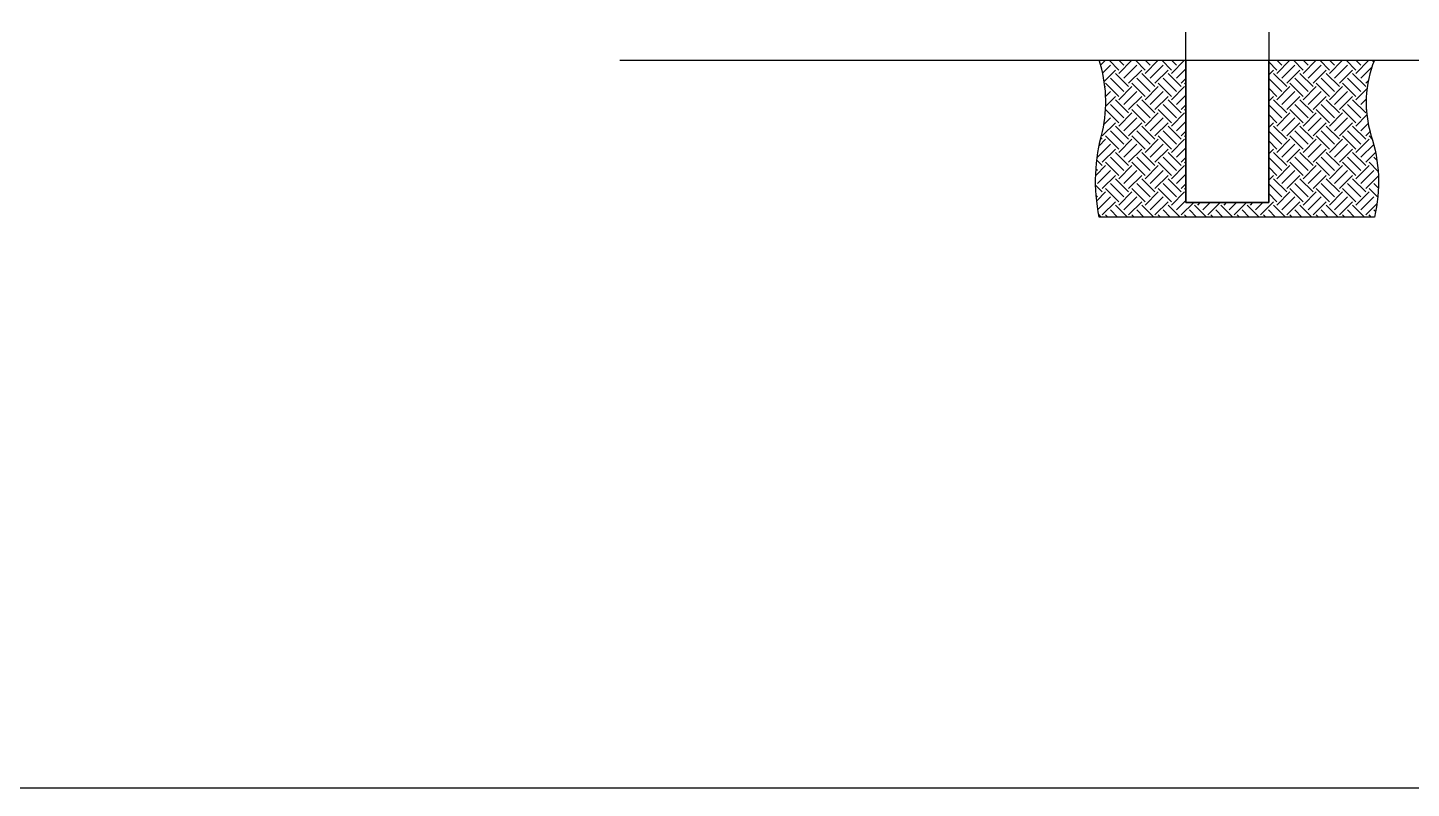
# Model space of a CAD drawing. Header units: millimetres. Extents: x -1714232 to -1367445, y 901519 to 1531173.
# Drawn here: x -1673638 to -1665280, y 914755 to 919349 of the extents above; entities that cross this region are included whole.
import ezdxf

# ---------------------------------------------------------------- set-up
doc = ezdxf.new("R2010")
doc.units = ezdxf.units.MM
doc.header["$LTSCALE"] = 1000
doc.layers.get('0').update_dxf_attribs({"linetype": 'CONTINUOUS'})
doc.layers.add('PUB_DIM', color=3, linetype='CONTINUOUS')
doc.layers.add('ZJ', color=251, linetype='CONTINUOUS')

msp = doc.modelspace()

# ---------------------------------------------------------------- hatches: boundary and pattern name
h = msp.add_hatch()
h.set_pattern_fill('土壤', color=256, scale=30, angle=45)
h.set_pattern_definition([(45, (-2985918.871949036, -1010062.103081553), (0, 159.0990257669732), [112.5, -112.5]), (45, (-2985948.703016367, -1010032.272014222), (0, 159.0990257669732), [112.5, -112.5]), (45, (-2985978.534083699, -1010002.44094689), (0, 159.0990257669732), [112.5, -112.5]), (135, (-2985978.534083699, -1009982.553568669), (-159.0990257669732, 2.842170943040401e-14), [112.5, -112.5]), (135, (-2985948.703016367, -1009952.722501338), (-159.0990257669732, 2.842170943040401e-14), [112.5, -112.5]), (135, (-2985918.871949036, -1009922.891434007), (-159.0990257669732, 2.842170943040401e-14), [112.5, -112.5])])
edge = h.paths.add_edge_path()
edge.add_line((-1666141.881337221, 919152.0764736542), (-1665503.715592448, 919152.0764736542))
edge.add_arc((-1664869.128903559, 918897.2911541717), 683.8244107505151, 158.1246355995957, 196.7275738821565)
edge.add_arc((-1666391.773375154, 918416.9374165514), 912.9038688050676, -13.398125790219183, 18.094499435706382, ccw=False)
edge.add_line((-1665503.715592448, 918205.4029081259), (-1667165.710241435, 918205.4029081259))
edge.add_arc((-1666092.573068107, 918422.5305172664), 1094.882546865254, 164.1036246139528, 191.4382272904805, ccw=False)
edge.add_arc((-1667944.222817993, 918900.3114353243), 818.209915843231, 347.4425176362508, 377.9208122981154)
edge.add_line((-1667165.710241435, 919152.0764736542), (-1666641.881186313, 919152.0764736542))
edge.add_line((-1666641.881186313, 919152.0764736542), (-1666641.881186313, 918292.7576660556))
edge.add_line((-1666641.881186313, 918292.7576660556), (-1666141.881186313, 918292.7576660556))
edge.add_line((-1666141.881186313, 918292.7576660556), (-1666141.881337221, 919152.0764736542))

# ---------------------------------------------------------------- linework, layer by layer
msp.add_lwpolyline([(-1666141.881337221, 919152.0764736542), (-1665503.715592448, 919152.0764736542, 0.170048293191962), (-1665524.01666225, 918700.4718252036, -0.1382839659554757), (-1665503.715592448, 918205.4029081259), (-1667165.710241435, 918205.4029081259, -0.1198384883781886), (-1667145.585815896, 918722.4170698549, 0.133776210210299), (-1667165.710241435, 919152.0764736542), (-1666641.881186313, 919152.0764736542), (-1666641.881186313, 918292.7576660556), (-1666141.881186313, 918292.7576660556), (-1666141.881337221, 919152.0764736542)], format="xyb")
at = {"layer": 'PUB_DIM'}
msp.add_line((-1670060.513121272, 919152.0764736542), (-1664676.079511778, 919152.0764736542), dxfattribs=at)
msp.add_lwpolyline([(-1673912.032200302, 924258.6372397924), (-1660472.032200302, 924258.6372397924), (-1660472.032200302, 914754.6372397924), (-1673912.032200302, 914754.6372397924)], close=True, dxfattribs=at)
at = {"layer": 'ZJ', "color": 1, "linetype": 'Continuous'}
msp.add_lwpolyline([(-1666141.881748821, 919321.600150076), (-1666141.881186313, 918292.7576660556), (-1666641.881186313, 918292.7576660556), (-1666641.881748821, 919321.600150076)], dxfattribs=at)

doc.saveas('drawing.dxf')
